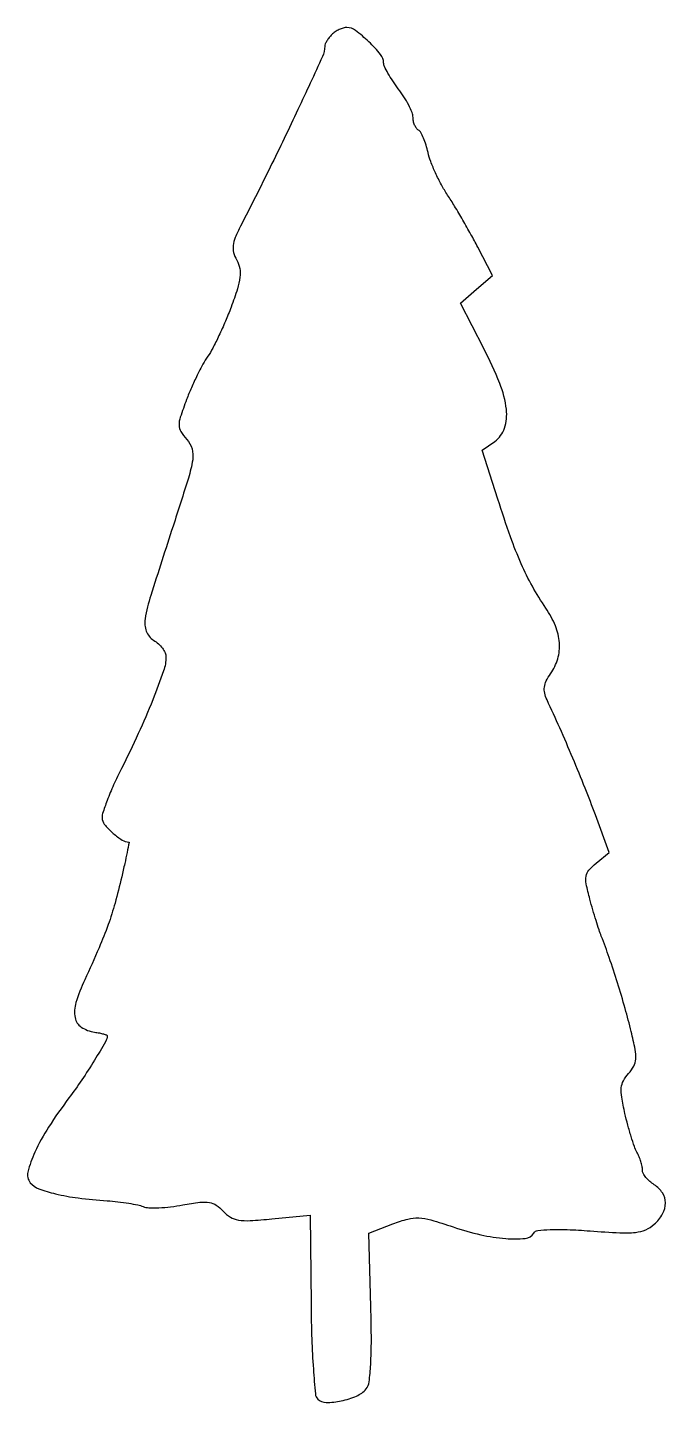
# Model space of a CAD drawing. Extents: x 0 to 109, y 0 to 234.
import ezdxf

# ---------------------------------------------------------------- set-up
doc = ezdxf.new("R2010")
doc.units = 0

msp = doc.modelspace()

# ---------------------------------------------------------------- linework, layer by layer
msp.add_lwpolyline([(52.2, 232.8, 0.029077), (51.740745, 232.283981, 0.030533), (51.3525, 231.726205, 0.032069), (51.080143, 231.206755, 0.105083), (51, 230.829635, -0.108042), (50.611588, 229.053118, -0.00189), (46.443329, 220.066117, -0.005035), (41.720929, 210.243126, -0.00462), (36.666725, 200.229833, 0.02096), (35.763988, 198.28597, 0.070855), (35.416615, 196.933343, 0.094117), (35.508462, 195.754756, 0.056546), (36.028539, 194.446674, -0.075715), (36.53035, 193.029227, -0.077369), (36.582112, 191.537477, -0.047837), (36.152293, 189.57248, -0.01177), (35.065994, 186.446837, -0.011136), (34.107462, 184.04904, -0.010065), (33.011805, 181.613221, -0.010139), (31.942277, 179.471251, -0.031358), (31.102879, 178.090022, 0.027666), (30.285549, 176.767195, 0.010855), (29.301877, 174.86114, 0.010705), (28.324849, 172.749249, 0.013126), (27.507165, 170.735135, 0.009062), (26.438505, 167.726287, 0.081943), (26.217387, 166.352895, 0.140214), (26.524496, 165.294852, 0.043641), (27.533493, 163.96299, -0.114299), (28.4262, 162.359352, -0.109703), (28.541206, 160.501156, -0.03671), (27.813136, 157.393158, -0.002833), (25.20511, 149.227855, 0.002046), (21.418568, 137.436885, 0.034595), (20.457699, 133.467145, 0.132733), (20.660843, 131.348797, 0.164721), (21.90812, 129.825307, -0.047199), (22.708337, 129.213719, -0.0463), (23.385362, 128.45926, -0.050156), (23.849798, 127.681988, -0.110117), (23.999496, 127.009453, -0.084137), (23.591845, 124.608921, -0.010664), (21.748087, 119.671906, -0.01243), (19.29739, 113.933174, -0.010715), (16.445953, 108.028594, 0.012034), (15.094724, 105.211602, 0.015772), (14.005286, 102.573599, 0.013299), (13.234416, 100.348534, 0.125975), (13.178134, 99.34961, 0.132568), (13.695516, 98.299924, 0.03506), (15.0379, 96.974179, 0.035108), (16.553461, 95.848401, 0.131139), (17.674915, 95.491752, -0.458711), (17.730508, 95.42064, -0.000817), (17.394684, 93.748992, -0.004469), (16.989834, 91.838559, -0.002659), (16.475314, 89.570534, -0.010667), (15.336567, 85.105895, -0.01848), (14.175935, 81.457817, -0.015838), (12.62812, 77.544585, -0.005752), (10.195147, 72.093944, 0.031506), (8.69261, 68.200889, 0.122899), (8.537084, 65.644977, 0.203587), (9.599219, 64.043042, 0.109418), (11.852128, 63.180449, -0.011824), (12.675471, 63.037982, -0.018964), (13.369062, 62.873453, -0.013537), (13.911859, 62.706793, -0.321933), (14, 62.584087, -0.132099), (13.721581, 61.548647, -0.006174), (11.848156, 58.406942, -0.010906), (9.68775, 55.050156, -0.013175), (7.510141, 52, 0.018884), (4.052031, 47.037428, 0.035752), (1.719102, 42.760575, 0.043697), (0.527529, 39.397964, 0.240994), (0.933589, 37.58002, 0.130505), (2.386136, 36.546254, 0.032117), (5.21362, 35.687773, 0.02655), (9.073992, 34.995373, 0.013374), (14, 34.512862, -0.010794), (15.843154, 34.341914, -0.011099), (17.660139, 34.092775, -0.010892), (19.224225, 33.80776, -0.04536), (20.1409, 33.531526, 0.087585), (21.087229, 33.331186, 0.018211), (22.792652, 33.335486, 0.018602), (24.79791, 33.488462, 0.016615), (26.863898, 33.793454, -0.013053), (29.77783, 34.244852, -0.069611), (31.384224, 34.226517, -0.111479), (32.551666, 33.770411, -0.060257), (33.722656, 32.753968, 0.073002), (34.953784, 31.738936, 0.096607), (36.314999, 31.240319, 0.054343), (38.306985, 31.140783, 0.009877), (41.999658, 31.430906), (48.5, 32.071032), (48.658635, 16.926881, 0.005908), (48.790984, 10.990563, 0.009278), (49.059583, 5.894913, 0.004811), (49.40271, 1.65958, 0.175504), (49.809799, 0.790201, 0.201923), (51.232308, 0.210602, 0.048988), (53.809614, 0.493886, 0.04954), (56.406262, 1.315291, 0.118728), (58.013481, 2.516243, 0.143334), (58.527993, 3.706553, 0.016156), (58.798074, 6.667637, 0.015246), (58.914276, 10.793202, 0.006034), (58.832579, 16.466324), (58.5, 29.028719), (62.575773, 30.583679, -0.026386), (65.128437, 31.406181, -0.077465), (66.959898, 31.59795, -0.058295), (69.037086, 31.248328, -0.010432), (72.794227, 30.06932, 0.02491), (77.523202, 28.734402, 0.037452), (81.758647, 28.092338, 0.042383), (85.056474, 28.122468, 0.235032), (86.518586, 29.030072, -0.229195), (87.194337, 29.459987, -0.019719), (89.292948, 29.621001, -0.019761), (92.197717, 29.614098, -0.008363), (96.08934, 29.385707, 0.006447), (101.162425, 29.068461, 0.038066), (103.822336, 29.139057, 0.074435), (105.560524, 29.585158, 0.084134), (107.011737, 30.510622, 0.080235), (108.429821, 32.281904, 0.129904), (108.916698, 34.137368, 0.144683), (108.407168, 35.850344, 0.109449), (107, 37.232073, -0.041871), (106.234802, 37.804107, -0.043703), (105.5875, 38.488144, -0.047795), (105.141002, 39.177219, -0.120434), (105, 39.754116, 0.052991), (104.935173, 40.36407, 0.022269), (104.725736, 41.163264, 0.021733), (104.423776, 42.005389, 0.026406), (104.066334, 42.763569, -0.038935), (103.635325, 43.740468, -0.009389), (103.080478, 45.420936, -0.009581), (102.515344, 47.379136, -0.009378), (102.021334, 49.371534, -0.013619), (101.471551, 52.125329, -0.065171), (101.40816, 53.722811, -0.101395), (101.770283, 54.924899, -0.060289), (102.636532, 56.150866, 0.060392), (103.52062, 57.402627, 0.107956), (103.866243, 58.60816, 0.064525), (103.760118, 60.245065, 0.011199), (103.094301, 63.279332, 0.00964), (102.061642, 67.197696, 0.006775), (100.755433, 71.566693, 0.006813), (99.347015, 75.849824, 0.010581), (98.004332, 79.5, -0.014138), (97.625571, 80.552737, -0.004253), (97.108613, 82.17446, -0.004259), (96.559358, 84.004592, -0.004611), (96.056175, 85.796034, -0.014495), (95.435056, 88.38323, -0.095214), (95.412799, 89.710277, -0.137667), (95.896137, 90.719348, -0.042481), (97.123123, 91.898615), (99.354113, 93.705161), (97.002191, 100.102581, 0.006754), (95.254234, 104.665888, 0.004712), (93.164794, 109.767318, 0.004655), (90.939205, 114.923572, 0.005841), (88.776168, 119.659133, -0.054388), (88.377128, 120.818533, -0.089471), (88.331281, 121.851719, -0.081263), (88.652517, 122.903993, -0.038156), (89.379651, 124.13164, 0.081412), (90.599718, 126.666776, 0.08953), (90.891924, 129.374595, 0.080173), (90.215307, 132.250226, 0.05133), (88.585934, 135.278231, -0.021389), (86.284331, 139.003261, -0.023866), (84.399047, 142.780266, -0.018966), (82.574314, 147.384633, -0.007568), (80.41133, 153.819814), (77.754333, 162.139627), (79.877167, 163.626518, 0.161879), (81.545306, 165.87258, 0.108928), (81.869639, 169.078168, 0.066452), (80.749125, 173.487156, 0.023381), (78.032158, 179.437483), (74.064315, 187.151254), (76.782158, 189.502854), (79.5, 191.854455), (77, 196.677228, 0.007228), (75.852414, 198.81484, 0.004667), (74.464762, 201.258311, 0.004691), (73.063163, 203.622198, 0.008824), (71.880041, 205.5, -0.021017), (70.825063, 207.268591, -0.016251), (69.82202, 209.276319, -0.016529), (69.007421, 211.215092, -0.037463), (68.553104, 212.738532, 0.021614), (68.214692, 214.020195, 0.025753), (67.782652, 215.193326, 0.025881), (67.324327, 216.127511, 0.128033), (66.923063, 216.547549, -0.102132), (66.569332, 216.881829, -0.051905), (66.27115, 217.419453, -0.04849), (66.068447, 218.061589, -0.052264), (66, 218.714626, 0.095344), (65.841057, 219.540571, 0.023426), (65.265625, 220.805035, 0.023136), (64.456927, 222.216877, 0.021294), (63.5, 223.588887, -0.015034), (62.542793, 224.925332, -0.018448), (61.734375, 226.230443, -0.017128), (61.141327, 227.360087, -0.112771), (61, 227.978733, 0.173841), (60.488819, 229.404553, 0.028987), (58.481139, 231.575086, 0.029371), (56.230483, 233.500495, 0.163675), (54.745455, 234, 0.071453), (54.143154, 233.913486, 0.038821), (53.442727, 233.6475, 0.037733), (52.75832, 233.259297, 0.04854)], format="xyb", close=True)

doc.saveas('drawing.dxf')
